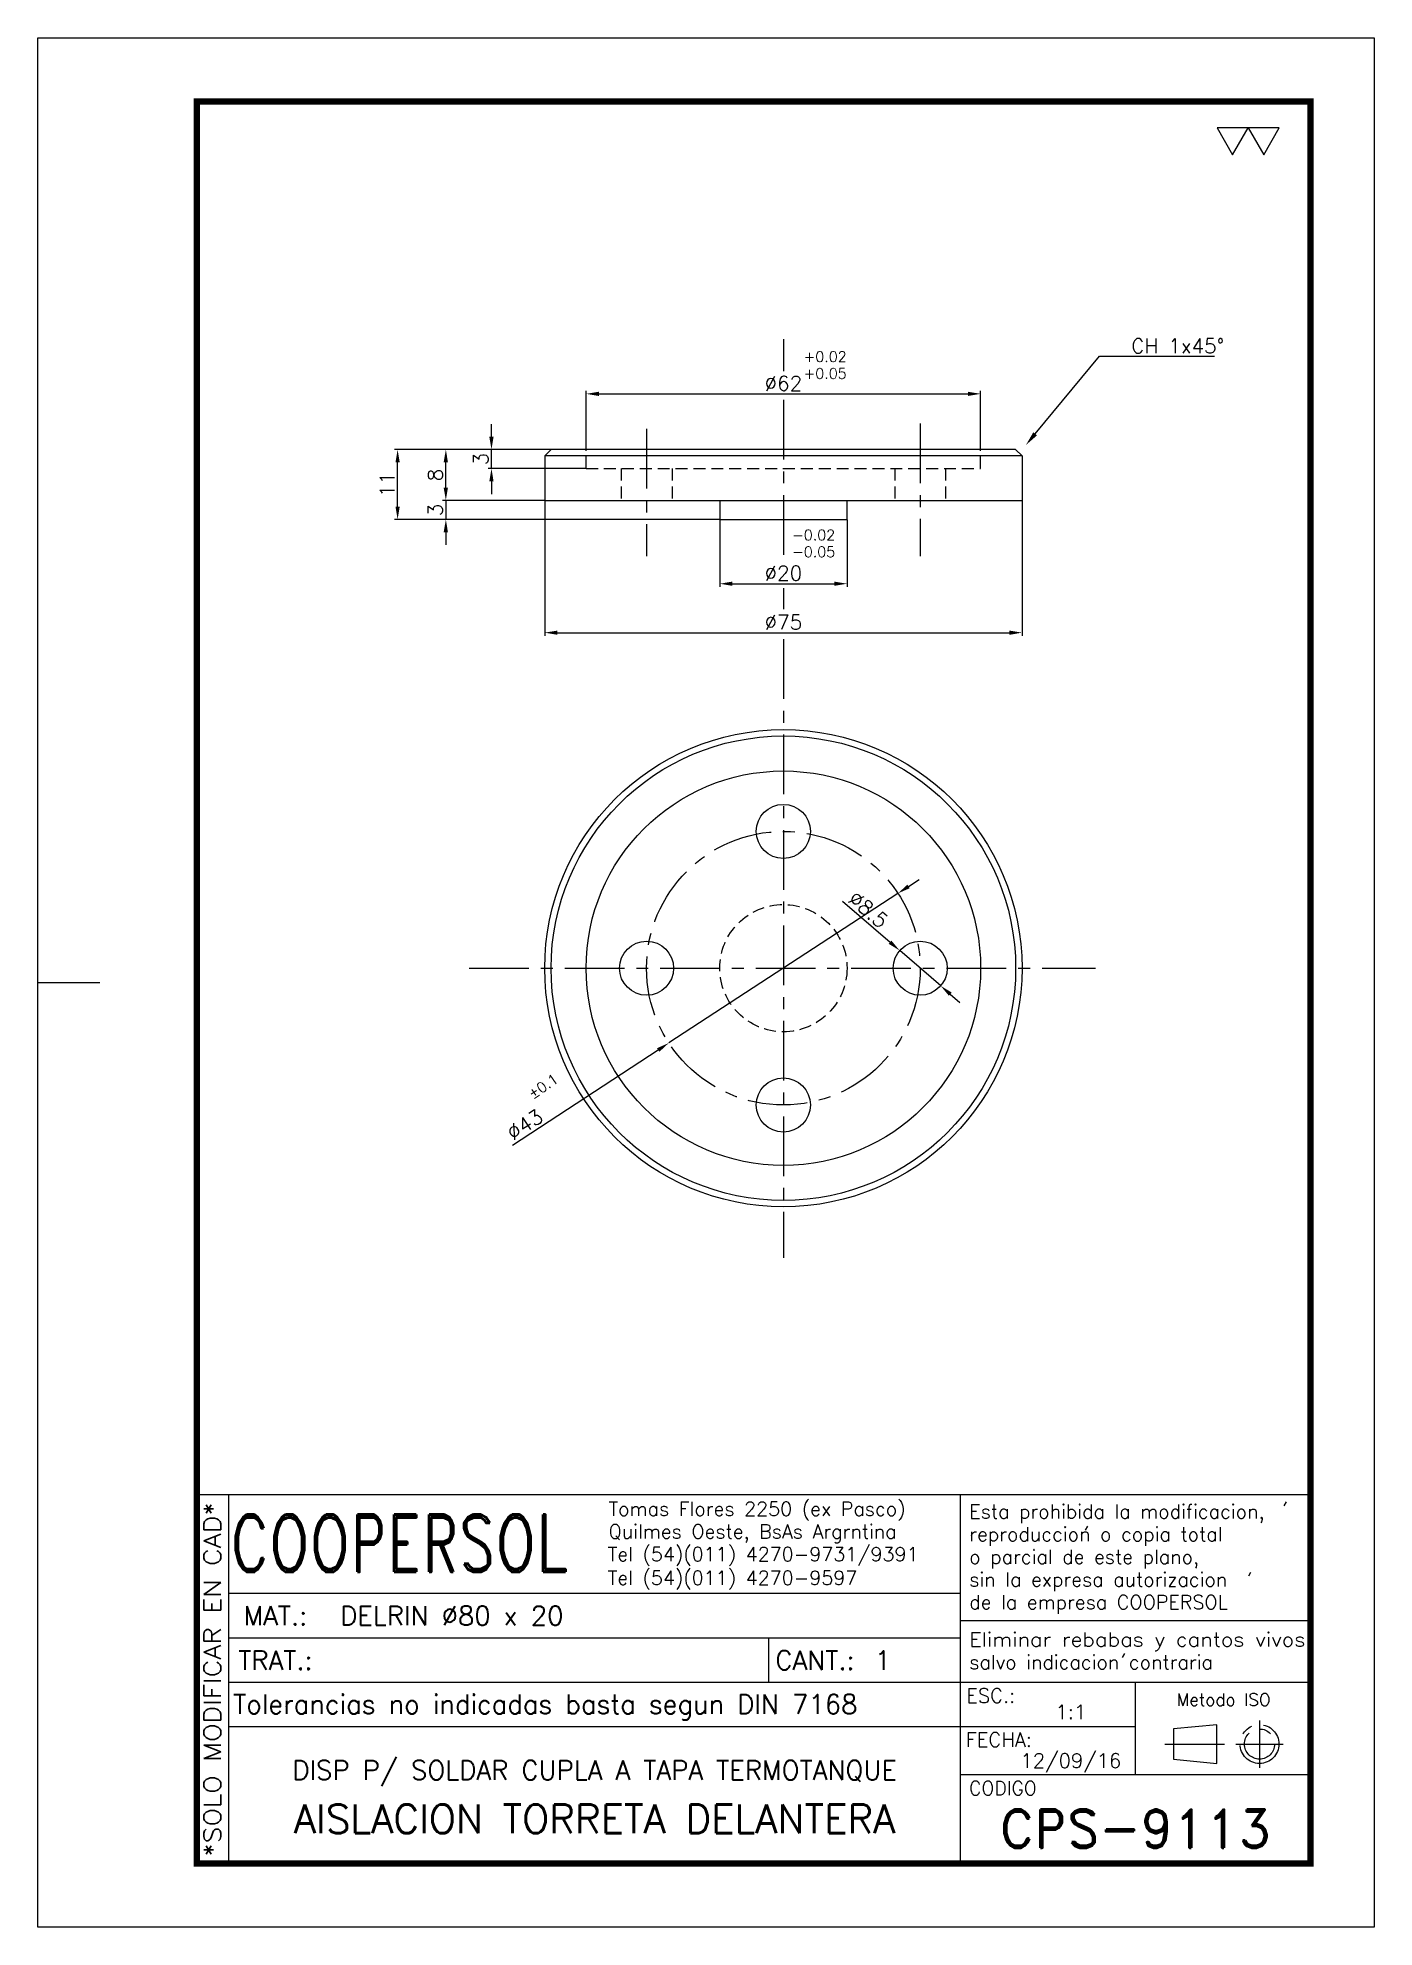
# Model space of a CAD drawing. Extents: x 0 to 210, y 0 to 297.
import ezdxf
from ezdxf import colors
from ezdxf.entities.mleader import LeaderData, LeaderLine
from ezdxf.enums import TextEntityAlignment as Align
from ezdxf.math import Vec2, Vec3

# ---------------------------------------------------------------- set-up
doc = ezdxf.new("R2010")
doc.units = 0
doc.header["$LTSCALE"] = 7.5
doc.header["$MEASUREMENT"] = 0
doc.linetypes.add('CENTER', pattern=[2, 1.25, -0.25, 0.25, -0.25])
doc.linetypes.add('HIDDEN', pattern=[0.375, 0.25, -0.125])
doc.layers.get('0').update_dxf_attribs({"linetype": 'CONTINUOUS'})
doc.layers.get('DEFPOINTS').update_dxf_attribs({"linetype": 'CONTINUOUS'})
for name, color, linetype in [('0-CO', 3, 'CONTINUOUS'), ('1', 1, 'CENTER'), ('CL', 1, 'CENTER'), ('CO', 3, 'CONTINUOUS'), ('OC', 1, 'HIDDEN')]:
    doc.layers.add(name, color=color, linetype=linetype)
doc.styles.add('ROMAND', font='ROMAND')
doc.styles.add('ROMANS', font='ROMANS.SHX')
doc.dimstyles.new('1', dxfattribs={"dimtxt": 2.3, "dimasz": 2, "dimexe": 0.5, "dimexo": 0.0625, "dimgap": 0.5, "dimtad": 1, "dimdec": 4, "dimdsep": 46, "dimtxsty": 'ROMANS', "dimcen": -2, "dimclrt": 7, "dimadec": 0, "dimazin": 0, "dimtfac": 0.869565, "dimtdec": 4, "dimtmove": 0, "dimatfit": 3, "dimfxl": 1, "dimtolj": 1, "dimarcsym": 0})

# ---------------------------------------------------------------- blocks, each defined once
blk = doc.blocks.new('A4G')
blk.add_line((0, 148.5), (9.75, 148.5))
blk.add_lwpolyline([(0, 297), (210, 297), (210, 0), (0, 0)], close=True)
at = {"const_width": 1}
blk.add_lwpolyline([(25, 287), (200, 287), (200, 10), (25, 10)], close=True, dxfattribs=at)
blk = doc.blocks.new('*D3')
at = {"layer": 'CO', "color": 0, "lineweight": -2}
for p, q in [((71.29, 234.28), (71.29, 236.28)), ((80.6, 232.28), (70.79, 232.28)), ((71.29, 229.28), (71.29, 232.28)), ((86.1, 229.28), (70.79, 229.28)), ((71.29, 227.28), (71.29, 225.28))]:
    blk.add_line(p, q, dxfattribs=at)
at = {"layer": 'CO', "color": 0}
for points in [[(70.95, 234.28), (71.62, 234.28), (71.29, 232.28)], [(70.95, 227.28), (71.62, 227.28), (71.29, 229.28)]]:
    blk.add_solid(points, dxfattribs=at)
at = {"layer": 'DEFPOINTS', "color": 0}
for p in [(71.29, 232.28), (80.66, 232.28), (86.16, 229.28)]:
    blk.add_point(p, dxfattribs=at)
at = {"layer": 'CO', "color": 7, "insert": (69.64, 230.78), "char_height": 2.3, "attachment_point": 5, "rotation": 90, "style": 'ROMANS'}
blk.add_mtext('\\A1;3', dxfattribs=at)
blk = doc.blocks.new('*D4')
at = {"layer": 'CO', "color": 0, "lineweight": -2}
for p, q in [((80.6, 232.28), (63.62, 232.28)), ((64.12, 226.28), (64.12, 230.28)), ((79.6, 224.28), (63.62, 224.28))]:
    blk.add_line(p, q, dxfattribs=at)
at = {"layer": 'CO', "color": 0}
for points in [[(63.78, 230.28), (64.45, 230.28), (64.12, 232.28)], [(63.78, 226.28), (64.45, 226.28), (64.12, 224.28)]]:
    blk.add_solid(points, dxfattribs=at)
at = {"layer": 'DEFPOINTS', "color": 0}
for p in [(64.12, 232.28), (80.66, 232.28), (79.66, 224.28)]:
    blk.add_point(p, dxfattribs=at)
at = {"layer": 'CO', "color": 7, "insert": (62.47, 228.28), "char_height": 2.3, "attachment_point": 5, "rotation": 90, "style": 'ROMANS'}
blk.add_mtext('\\A1;8', dxfattribs=at)
blk = doc.blocks.new('*D5')
at = {"layer": 'CO', "color": 0, "lineweight": -2}
for p, q in [((64.12, 226.28), (64.12, 228.28)), ((79.6, 224.28), (63.62, 224.28)), ((64.12, 224.28), (64.12, 221.28)), ((107.1, 221.28), (63.62, 221.28)), ((64.12, 219.28), (64.12, 217.28))]:
    blk.add_line(p, q, dxfattribs=at)
at = {"layer": 'CO', "color": 0}
for points in [[(63.78, 226.28), (64.45, 226.28), (64.12, 224.28)], [(63.78, 219.28), (64.45, 219.28), (64.12, 221.28)]]:
    blk.add_solid(points, dxfattribs=at)
at = {"layer": 'DEFPOINTS', "color": 0}
for p in [(79.66, 224.28), (64.12, 221.28), (107.16, 221.28)]:
    blk.add_point(p, dxfattribs=at)
at = {"layer": 'CO', "color": 7, "insert": (62.47, 222.78), "char_height": 2.3, "attachment_point": 5, "rotation": 90, "style": 'ROMANS'}
blk.add_mtext('\\A1;3', dxfattribs=at)
blk = doc.blocks.new('*D6')
at = {"layer": 'CO', "color": 0, "lineweight": -2}
for p, q in [((80.6, 232.28), (56.04, 232.28)), ((56.54, 223.28), (56.54, 230.28)), ((107.1, 221.28), (56.04, 221.28))]:
    blk.add_line(p, q, dxfattribs=at)
at = {"layer": 'CO', "color": 0}
for points in [[(56.21, 230.28), (56.87, 230.28), (56.54, 232.28)], [(56.21, 223.28), (56.87, 223.28), (56.54, 221.28)]]:
    blk.add_solid(points, dxfattribs=at)
at = {"layer": 'DEFPOINTS', "color": 0}
for p in [(56.54, 232.28), (80.66, 232.28), (107.16, 221.28)]:
    blk.add_point(p, dxfattribs=at)
at = {"layer": 'CO', "color": 7, "insert": (54.89, 226.78), "char_height": 2.3, "attachment_point": 5, "rotation": 90, "style": 'ROMANS'}
blk.add_mtext('\\A1;11', dxfattribs=at)
blk = doc.blocks.new('*D7')
at = {"layer": 'CO', "color": 0, "lineweight": -2}
for p, q in [((107.16, 221.22), (107.16, 210.68)), ((127.16, 221.22), (127.16, 210.68)), ((109.16, 211.18), (125.16, 211.18))]:
    blk.add_line(p, q, dxfattribs=at)
at = {"layer": 'CO', "color": 0}
for points in [[(109.16, 211.52), (109.16, 210.85), (107.16, 211.18)], [(125.16, 211.52), (125.16, 210.85), (127.16, 211.18)]]:
    blk.add_solid(points, dxfattribs=at)
at = {"layer": 'DEFPOINTS', "color": 0}
for p in [(107.16, 221.28), (127.16, 221.28), (127.16, 211.18)]:
    blk.add_point(p, dxfattribs=at)
at = {"layer": 'CO', "color": 7, "insert": (117.16, 212.83), "char_height": 2.3, "attachment_point": 5, "style": 'ROMANS'}
blk.add_mtext('\\A1;%%C20', dxfattribs=at)
blk = doc.blocks.new('*D8')
at = {"layer": 'CO', "color": 0, "lineweight": -2}
for p, q in [((79.66, 224.22), (79.66, 202.99)), ((154.66, 224.22), (154.66, 202.99)), ((81.66, 203.49), (152.66, 203.49))]:
    blk.add_line(p, q, dxfattribs=at)
at = {"layer": 'CO', "color": 0}
for points in [[(81.66, 203.82), (81.66, 203.15), (79.66, 203.49)], [(152.66, 203.82), (152.66, 203.15), (154.66, 203.49)]]:
    blk.add_solid(points, dxfattribs=at)
at = {"layer": 'DEFPOINTS', "color": 0}
for p in [(79.66, 224.28), (154.66, 224.28), (154.66, 203.49)]:
    blk.add_point(p, dxfattribs=at)
at = {"layer": 'CO', "color": 7, "insert": (117.16, 205.14), "char_height": 2.3, "attachment_point": 5, "style": 'ROMANS'}
blk.add_mtext('\\A1;%%C75', dxfattribs=at)
blk = doc.blocks.new('*D9')
at = {"layer": 'CO', "color": 0, "lineweight": -2}
for p, q in [((86.16, 232.35), (86.16, 241.53)), ((88.16, 241.03), (146.16, 241.03)), ((148.16, 232.35), (148.16, 241.53))]:
    blk.add_line(p, q, dxfattribs=at)
at = {"layer": 'CO', "color": 0}
for points in [[(88.16, 241.36), (88.16, 240.7), (86.16, 241.03)], [(146.16, 241.36), (146.16, 240.7), (148.16, 241.03)]]:
    blk.add_solid(points, dxfattribs=at)
at = {"layer": 'DEFPOINTS', "color": 0}
for p in [(148.16, 241.03), (86.16, 232.28), (148.16, 232.28)]:
    blk.add_point(p, dxfattribs=at)
at = {"layer": 'CO', "color": 7, "insert": (117.16, 242.68), "char_height": 2.3, "attachment_point": 5, "style": 'ROMANS'}
blk.add_mtext('\\A1;%%C62', dxfattribs=at)
blk = doc.blocks.new('*D10')
at = {"layer": 'CO', "color": 0, "lineweight": -2}
for p, q in [((126.43, 161.3), (133.93, 154.83)), ((141.88, 147.97), (135.44, 153.52)), ((143.39, 146.66), (144.9, 145.36))]:
    blk.add_line(p, q, dxfattribs=at)
at = {"layer": 'CO', "color": 0}
for points in [[(134.14, 155.08), (133.71, 154.58), (135.44, 153.52)], [(143.61, 146.92), (143.17, 146.41), (141.88, 147.97)]]:
    blk.add_solid(points, dxfattribs=at)
at = {"layer": 'DEFPOINTS', "color": 0}
for p in [(135.44, 153.52), (141.88, 147.97)]:
    blk.add_point(p, dxfattribs=at)
at = {"layer": 'CO', "color": 7, "insert": (130.5, 159.97), "char_height": 2.3, "attachment_point": 5, "rotation": 319.2099, "style": 'ROMANS'}
blk.add_mtext('\\A1;∅8.5', dxfattribs=at)
blk = doc.blocks.new('TOL')
at = {"layer": '0-CO', "style": 'ROMANS'}
for tag, p in [('TOLSUP', (2.34, 3.94)), ('TOLINF', (2.34, 1.29))]:
    blk.add_attdef(tag, p, '', height=1.64, dxfattribs=at)
blk = doc.blocks.new('*D11')
at = {"layer": 'CO', "color": 0, "lineweight": -2}
for p, q in [((136.83, 163.6), (138.51, 164.7)), ((135.16, 162.51), (99.16, 138.99)), ((74.59, 122.93), (97.49, 137.89))]:
    blk.add_line(p, q, dxfattribs=at)
at = {"layer": 'CO', "color": 0}
for points in [[(136.65, 163.88), (137.01, 163.32), (135.16, 162.51)], [(97.3, 138.17), (97.67, 137.61), (99.16, 138.99)]]:
    blk.add_solid(points, dxfattribs=at)
at = {"layer": 'DEFPOINTS', "color": 0}
for p in [(135.16, 162.51), (99.16, 138.99)]:
    blk.add_point(p, dxfattribs=at)
at = {"layer": 'CO', "color": 7, "insert": (76.53, 126.17), "char_height": 2.3, "attachment_point": 5, "rotation": 33.1621, "style": 'ROMANS'}
blk.add_mtext('\\A1;∅43', dxfattribs=at)
blk = doc.blocks.new('COOPERSOLROT-02')
for p, q in [((0, 58), (175, 58)), ((0, 0), (0, 58)), ((5, 0), (5, 58)), ((120, 0), (120, 58)), ((175, 0), (175, 58)), ((5, 42.5), (120, 42.5)), ((120, 38.19), (175, 38.19)), ((5, 35.5), (120, 35.5)), ((89.89, 28.5), (89.89, 35.5)), ((5, 28.5), (175, 28.5)), ((147.5, 14), (147.5, 28.5)), ((147.5, 21.5), (5, 21.5)), ((120, 14), (175, 14)), ((0, 0), (175, 0))]:
    blk.add_line(p, q)
at = {"color": 1, "linetype": 'CENTER'}
blk.add_line((166.98, 22.51), (166.98, 15.06), dxfattribs=at)
for points in [[(152.09, 18.79), (161.93, 18.79)], [(163.26, 18.79), (170.71, 18.79)]]:
    blk.add_lwpolyline(points, dxfattribs=at)
at = {"layer": '1'}
for points in [[(170.85, 56.26), (171.21, 56.85)], [(139.66, 52.43), (140.02, 53.02)], [(165.28, 45.22), (165.64, 45.81)], [(145.46, 32.42), (145.82, 33.01)]]:
    blk.add_lwpolyline(points, dxfattribs=at)
blk.add_lwpolyline([(160.25, 18.79), (160.25, 21.83), (153.47, 21.16), (153.47, 16.41), (160.25, 15.74)], close=True, dxfattribs=at)
for radius in [3.05, 2.37]:
    blk.add_circle((166.98, 18.79), radius, dxfattribs=at)
at = {"style": 'ROMANS', "width": 0.996387}
blk.add_text('*SOLO MODIFICAR EN CAD*', height=2.7, rotation=90, dxfattribs=at).set_placement((3.77, 1.09), (3.77, 56.81), align=Align.FIT)
at = {"style": 'ROMAND', "width": 0.75}
blk.add_text('COOPERSOL', height=9, dxfattribs=at).set_placement((5.26, 45.85))
at = {"style": 'ROMANS'}
for s, p in [('MAT.:', (7.32, 37.47)), ('TRAT.:', (6.5, 30.47)), ('CANT.:', (90.89, 30.47)), ('Tolerancias no indicadas basta segun DIN 7168', (5.7, 23.56))]:
    blk.add_text(s, height=3, dxfattribs=at).set_placement(p)
for tag, height, style, p in [('CONJUNTO', 2.3, 'ROMANS', (62.5, 17.5)), ('SUBCONJUNTO', 3, 'ROMANS', (62.5, 11.5)), ('DENOMINACION', 4.5, 'ROMANS', (62.5, 4.75)), ('COD-PLA', 6, 'ROMAND', (147.5, 5.5))]:
    blk.add_attdef(tag, text='', height=height, dxfattribs=dict(style=style)).set_placement(p, align=Align.MIDDLE)
at = {"layer": '1', "style": 'ROMANS'}
for s, height, p in [('Tomas Flores 2250 (ex Pasco)', 2.2, (64.69, 54.68)), ('Esta prohibida la modificacion,', 2.2, (121.36, 54.23)), ('Quilmes Oeste, BsAs Argrntina', 2.2, (64.69, 51.12)), ('reproduccion o copia total', 2.2, (121.36, 50.67)), ('Tel (54)(011) 4270-9731/9391', 2.2, (64.55, 47.56)), ('o parcial de este plano,', 2.2, (121.36, 47.11)), ('Tel (54)(011) 4270-9597', 2.2, (64.55, 43.83)), ('sin la expresa autorizacion ', 2.2, (121.36, 43.55)), ('de la empresa COOPERSOL', 2.2, (121.36, 39.99)), ('salvo indicacion contraria', 2.2, (121.36, 30.54)), ('ESC.:', 2.25, (120.89, 25.29)), ('FECHA:', 2.25, (120.81, 18.36)), ('CODIGO', 2.16, (121.33, 10.78))]:
    blk.add_text(s, height=height, dxfattribs=at).set_placement(p)
at = {"layer": '1', "style": 'ROMANS', "width": 0.96139}
blk.add_text('Eliminar rebabas y cantos vivos', height=2.2, dxfattribs=at).set_placement((121.34, 34.1), (174.21, 34.1), align=Align.FIT)
at = {"layer": '1', "style": 'ROMANS'}
blk.add_text('Metodo ISO', height=1.948, dxfattribs=at).set_placement((161.34, 25.77), align=Align.MIDDLE)
for tag, p in [('MAT', (22.51, 37.47)), ('TRAT', (22.51, 30.47)), ('CANT', (106.49, 30.47))]:
    blk.add_attdef(tag, p, '', height=3, dxfattribs=at)
for tag, p in [('ESC', (137.33, 22.73)), ('FECHA', (137.33, 15.06))]:
    blk.add_attdef(tag, text='', height=2.25, dxfattribs=at).set_placement(p, align=Align.CENTER)

msp = doc.modelspace()

# ---------------------------------------------------------------- linework, layer by layer
for p, q in [((80.65851, 232.28284), (79.65851, 231.28284)), ((153.65851, 232.28284), (80.65851, 232.28284)), ((154.65851, 231.28284), (153.65851, 232.28284)), ((154.65851, 231.28284), (79.65851, 231.28284)), ((79.65851, 231.28284), (79.65851, 224.28284)), ((154.65851, 231.28284), (154.65851, 224.28284)), ((79.65851, 224.28284), (154.65851, 224.28284)), ((107.15851, 224.28284), (107.15851, 221.28284)), ((127.15851, 221.28284), (127.15851, 224.28284)), ((107.15851, 221.28284), (127.15851, 221.28284)), ((107.15851, 221.28284), (127.15851, 221.28284))]:
    msp.add_line(p, q)
for centre, radius in [((117.15851, 150.74803), 37.5), ((117.15851, 150.74803), 36.5), ((117.15851, 150.74803), 31), ((117.15851, 172.24803), 4.25), ((95.65851, 150.74803), 4.25), ((138.65851, 150.74803), 4.25), ((117.15851, 129.24803), 4.25)]:
    msp.add_circle(centre, radius)
at = {"layer": 'CL'}
for p, q in [((117.15851, 249.63676), (117.15851, 244.60061)), ((117.15851, 240.09808), (117.15851, 214.74953)), ((95.65851, 235.52799), (95.65851, 215.49167)), ((138.65851, 236.36168), (138.65851, 215.49167)), ((117.15851, 210.51078), (117.15851, 207.18034)), ((117.15851, 202.45715), (117.15851, 105.22866)), ((67.80592, 150.74803), (166.20847, 150.74803))]:
    msp.add_line(p, q, dxfattribs=at)
msp.add_circle((117.15851, 150.74803), 21.5, dxfattribs=at)
at = {"layer": 'CO'}
for points in [[(187.74912, 278.60654), (190.19327, 282.83994), (185.30497, 282.83994)], [(192.63743, 278.60654), (195.08158, 282.83994), (190.19327, 282.83994)]]:
    msp.add_lwpolyline(points, close=True, dxfattribs=at)
at = {"layer": 'OC'}
for p, q in [((86.15851, 229.28284), (86.15851, 232.28284)), ((148.15851, 229.28284), (148.15851, 232.28284)), ((86.15851, 229.28284), (148.15851, 229.28284)), ((91.65851, 229.28284), (91.65851, 224.28284)), ((99.65851, 229.28284), (99.65851, 224.28284)), ((134.65851, 229.28284), (134.65851, 224.28284)), ((142.65851, 229.28284), (142.65851, 224.28284))]:
    msp.add_line(p, q, dxfattribs=at)
msp.add_circle((117.15851, 150.74803), 10, dxfattribs=at)

# ---------------------------------------------------------------- block references
msp.add_blockref('A4G', (0, 0))
ref = msp.add_blockref('COOPERSOLROT-02', (25, 10))
ref.add_attrib('COD-PLA', 'CPS-9113', dxfattribs={"height": 6, "style": 'ROMAND'}).set_placement((172.5, 15.5), align=Align.MIDDLE)
ref.add_attrib('FECHA', '12/09/16', dxfattribs={"layer": '1', "height": 2.25, "style": 'ROMANS'}).set_placement((162.33468, 25.061), align=Align.CENTER)
ref.add_attrib('MAT', 'DELRIN %%c80 x 20', (47.50529, 47.46815), dxfattribs={"layer": '1', "height": 3, "style": 'ROMANS'})
ref.add_attrib('ESC', '1:1', dxfattribs={"layer": '1', "height": 2.25, "style": 'ROMANS'}).set_placement((162.33468, 32.72855), align=Align.CENTER)
ref.add_attrib('CANT', '1', (131.49059, 40.46815), dxfattribs={"layer": '1', "height": 3, "style": 'ROMANS'})
ref.add_attrib('DENOMINACION', 'AISLACION TORRETA DELANTERA', dxfattribs={"height": 4.5, "style": 'ROMANS'}).set_placement((87.5, 17.03781), align=Align.MIDDLE)
ref.add_attrib('SUBCONJUNTO', 'DISP P/ SOLDAR CUPLA A TAPA TERMOTANQUE', dxfattribs={"height": 3, "style": 'ROMANS'}).set_placement((87.5, 24.47785), align=Align.MIDDLE)
at = {"layer": 'CO'}
for p, values in [((118.01127, 242.11984), {'TOLINF': '+0.05', 'TOLSUP': '+0.02'}), ((116.2048, 214.0901), {'TOLINF': '-0.05', 'TOLSUP': '-0.02'})]:
    msp.add_blockref('TOL', p, dxfattribs=at).add_auto_attribs(values)
ref = msp.add_blockref('TOL', (76.59972, 127.69827), dxfattribs=dict(at, rotation=34.55542099142006))
ref.add_attrib('TOLINF', '%%p0.1', (77.80048, 130.08817), dxfattribs={"layer": '0-CO', "height": 1.636364, "rotation": 34.555421, "style": 'ROMANS'})

# ---------------------------------------------------------------- dimensions: what is measured, and where the dimension line sits
for base, p1, p2, picture, middle in [((148.15851, 241.03034), (86.15851, 232.28284), (148.15851, 232.28284), '*D9', (117.15851, 242.68034)), ((127.15851, 211.18486), (107.15851, 221.28284), (127.15851, 221.28284), '*D7', (117.15851, 212.83486))]:
    dim = msp.add_linear_dim(base=base, p1=p1, p2=p2, text='%%C<>', dimstyle='1', dxfattribs=at)
    dim.commit()
    dim.dimension.update_dxf_attribs({"geometry": picture, "text_midpoint": middle})
for base, p1, p2, picture, middle in [((71.28711, 232.28284), (86.15851, 229.28284), (80.65851, 232.28284), '*D3', (69.63711, 230.78284)), ((56.54023, 232.28284), (107.15851, 221.28284), (80.65851, 232.28284), '*D6', (54.89023, 226.78284)), ((64.11594, 232.28284), (79.65851, 224.28284), (80.65851, 232.28284), '*D4', (62.46594, 228.28284)), ((64.11594, 221.28284), (79.65851, 224.28284), (107.15851, 221.28284), '*D5', (62.46594, 222.78284))]:
    dim = msp.add_linear_dim(base=base, p1=p1, p2=p2, angle=90, dimstyle='1', dxfattribs=at)
    dim.commit()
    dim.dimension.update_dxf_attribs({"geometry": picture, "text_midpoint": middle})
dim = msp.add_linear_dim(base=(154.65851, 203.48656), p1=(79.65851, 224.28284), p2=(154.65851, 224.28284), text='%%C<>', dimstyle='1', dxfattribs=at)
dim.commit()
dim.dimension.update_dxf_attribs({"geometry": '*D8', "text_midpoint": (117.15851, 203.48656), "dimtype": 160})
dim = msp.add_diameter_dim_2p(p1=(135.15672, 162.50875), p2=(99.1603, 138.98731), dimstyle='1', dxfattribs=at)
dim.commit()
dim.dimension.update_dxf_attribs({"geometry": '*D11', "text_midpoint": (77.4339, 124.79045), "dimtype": 163})
dim = msp.add_diameter_dim_2p(p1=(141.87622, 147.97155), p2=(135.4408, 153.52451), dimstyle='1', dxfattribs=at)
dim.commit()
dim.dimension.update_dxf_attribs({"geometry": '*D10', "text_midpoint": (130.49973, 159.9674)})

# ---------------------------------------------------------------- leaders
ml = msp.add_multileader_mtext('Standard', dxfattribs=at)
ml.set_content('CH 1x45%%D', color=7, style='ROMANS')
ml.set_leader_properties(color=256, linetype='ByLayer', lineweight=-1)
ml.build(insert=Vec2(0, 0))
ml.multileader.update_dxf_attribs({"text_left_attachment_type": 6, "text_right_attachment_type": 5, "dogleg_length": 4, "arrow_head_size": 2.3})
ctx = ml.context
ctx.base_point, ctx.char_height, ctx.arrow_head_size, ctx.landing_gap_size, ctx.plane_origin = Vec3(170.83149, 246.94942), 2.3, 2.3, 1, Vec3(155.26095, 232.97619)
ctx.left_attachment, ctx.right_attachment = 6, 5
notes = []
notes.append((ctx, [(0, (1, 1, 0), (166.83149, 246.94942), (1, 0), 4, [(0, [(155.26095, 232.97619)], 0, [])])]))
ctx.mtext.insert, ctx.mtext.flow_direction = Vec3(171.83149, 249.70942), 5
for ctx, leaders in notes:
    for number, flags, end, landing, length, lines in leaders:
        leader = LeaderData()
        leader.index, (leader.has_last_leader_line, leader.has_dogleg_vector, leader.attachment_direction) = number, flags
        leader.last_leader_point, leader.dogleg_vector, leader.dogleg_length = Vec3(end), Vec3(landing), length
        for number, points, colour, breaks in lines:
            line = LeaderLine()
            line.index, line.vertices, line.color, line.breaks = number, Vec3.list(points), colors.encode_raw_color(colour), breaks
            leader.lines.append(line)
        ctx.leaders.append(leader)

doc.saveas('drawing.dxf')
